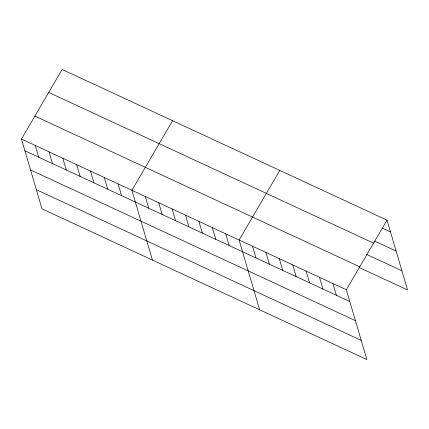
<?xml version="1.0" encoding="UTF-8"?>
<svg xmlns="http://www.w3.org/2000/svg" width="429" height="429" viewBox="0 0 429 429"><rect width="100%" height="100%" fill="white"/><g stroke="black" fill="none" stroke-linecap="round" stroke-linejoin="round"><path stroke-width="0.64" d="M387.012 220.157L346.31 289.747L366.849 359.529L41.988 208.843L21.45 139.06L62.151 69.471L387.012 220.157L407.55 289.94L359.191 267.508M172.603 120.705L131.901 190.294L152.44 260.076M279.81 170.431L239.103 240.02L259.642 309.802M382.309 228.105L390.465 231.891M374.544 241.044L396.101 251.045M48.724 92.439L373.579 243.125M366.371 254.3L401.914 270.785M34.883 116.098L359.743 266.784M21.45 139.06L346.31 289.747M24.903 150.788L349.758 301.474M30.539 169.943L355.4 320.635M36.347 189.682L361.207 340.369M332.909 283.531L336.363 295.259M319.508 277.316L322.962 289.044M306.108 271.101L309.561 282.829M292.707 264.881L296.16 276.614M279.306 258.666L282.759 270.393M265.905 252.45L269.358 264.178M252.504 246.235L255.957 257.963M225.708 233.805L229.156 245.533M212.307 227.59L215.755 239.318M198.906 221.375L202.354 233.103M185.505 215.154L188.953 226.882M172.104 208.939L175.558 220.667M158.703 202.724L162.157 214.452M145.302 196.509L148.756 208.237M118.093 183.891L121.546 195.619M104.29 177.483L107.743 189.21M90.481 171.08L93.935 182.808M76.678 164.677L80.126 176.405M62.87 158.274L66.323 170.002M49.062 151.866L52.515 163.594M35.258 145.463L38.707 157.191"/></g></svg>
